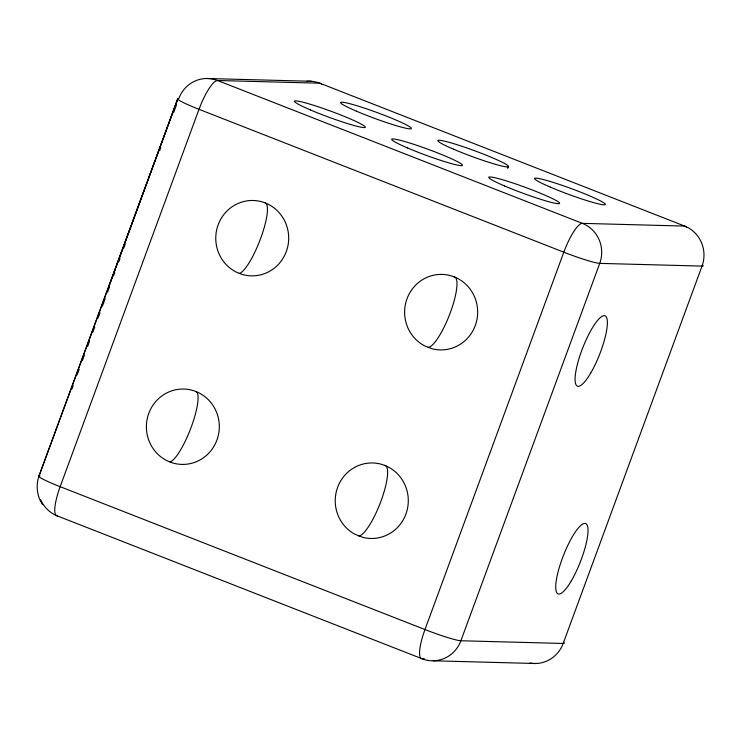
<?xml version="1.0" encoding="UTF-8"?>
<svg xmlns="http://www.w3.org/2000/svg" width="742" height="742" viewBox="0 0 742 742"><rect width="100%" height="100%" fill="white"/><g stroke="black" fill="none" stroke-linecap="round" stroke-linejoin="round"><path stroke-width="1.11" d="M42.702 504.708C36.933 496.509 35.755 485.713 38.881 476.271L177.728 98.899M39.001 476.049L177.848 98.686L108.462 287.915M71.974 388.901L73.18 385.645M77.177 374.766L79.181 369.33M82.381 360.631L84.384 355.195M87.584 346.495L89.578 341.051M92.778 332.351L94.781 326.916M97.981 318.216L99.984 312.781M102.387 306.251L105.188 298.636M107.59 292.116L109.584 286.681M113.591 275.801L114.787 272.537M118.794 261.666L119.991 258.401M123.988 247.531L125.194 244.266M159.604 150.737L160.801 147.472M173.609 112.673L176.41 105.058M507.676 168.36L508.428 166.755M206.471 78.494L311.51 81.286M424.452 658.85L422.152 658.794L57.347 515.922A31.043 30.023 -88.5 0 1 40.634 499.654M433.235 660.797L535.529 663.506M265.172 202.9L262.798 202.074A37.703 36.469 -88.5 0 0 218.148 224.826A37.703 36.469 -88.5 0 0 236.911 272.416L241.54 274.234A37.703 36.469 -88.5 0 0 286.31 251.519A37.703 36.469 -88.5 0 0 267.426 203.874L265.172 202.9A37.786 8.57 -68.7 0 1 260.711 238.238A37.786 8.57 -68.7 0 1 239.221 273.418M195.795 391.461L193.421 390.626A37.703 36.469 -88.5 0 0 148.771 413.377A37.703 36.469 -88.5 0 0 167.534 460.967L172.163 462.785A37.703 36.469 -88.5 0 0 216.933 440.071A37.703 36.469 -88.5 0 0 198.049 392.425L195.795 391.461A37.786 8.57 -68.7 0 1 191.343 426.789A37.786 8.57 -68.7 0 1 169.853 461.969M454.141 276.831L450.218 275.551A37.768 36.534 -88.5 0 0 406.996 298.785A37.768 36.534 -88.5 0 0 424.396 345.744L432.067 348.749A37.768 36.534 -88.5 0 0 475.288 325.525A37.768 36.534 -88.5 0 0 457.888 278.556L454.141 276.831A37.786 9.043 -68.6 0 1 450.413 312.401A37.786 9.043 -68.6 0 1 428.143 347.469M384.764 465.392L380.841 464.112A37.768 36.534 -88.5 0 0 337.619 487.336A37.768 36.534 -88.5 0 0 355.019 534.305L362.69 537.31A37.768 36.534 -88.5 0 0 405.911 514.085A37.768 36.534 -88.5 0 0 388.511 467.117L384.764 465.392A37.786 9.043 -68.6 0 1 381.036 500.952A37.786 9.043 -68.6 0 1 358.776 536.03M57.347 515.922A31.043 7.429 -68.6 0 1 60.158 486.687L199.004 109.315A31.043 7.429 -68.6 0 1 217.554 80.498L319.848 83.206L684.653 226.078A31.043 7.429 -68.6 0 1 686.498 227.423M39.966 475.91A31.043 2.597 20.2 0 0 60.158 486.687L424.971 629.55A31.043 2.597 20.2 0 0 460.893 640.754L563.187 643.462A31.043 2.597 20.2 0 0 563.67 642.331M306.613 81.314A31.043 30.023 -88.5 0 1 319.848 83.206A31.043 7.429 -68.6 0 1 321.601 84.384M178.219 98.565A31.043 2.597 20.2 0 0 199.004 109.315L563.809 252.187A31.043 2.597 20.2 0 0 599.74 263.382L702.034 266.09A31.043 2.597 20.2 0 0 702.962 265.395M178.813 98.538A31.043 30.023 -88.5 0 1 217.554 80.498L582.359 223.361L684.653 226.078A31.043 30.023 -88.5 0 1 702.034 266.09L563.187 643.462A31.043 30.023 -88.5 0 1 529.732 663.014M563.809 252.187L424.971 629.55A31.043 7.429 -68.6 0 0 422.152 658.794A31.043 30.023 -88.5 0 0 460.893 640.754L599.74 263.382A31.043 30.023 -88.5 0 0 582.359 223.361A31.043 7.429 -68.6 0 0 563.809 252.187M550.471 187.179A37.749 3.163 20.2 0 0 605.296 204.569A37.749 3.163 20.2 0 0 553.949 182.634A37.749 3.163 20.2 0 0 550.471 187.179M356.383 111.161A37.749 3.163 20.2 0 0 411.346 128.626A37.749 3.163 20.2 0 0 360.167 106.727A37.749 3.163 20.2 0 0 356.383 111.161M453.557 149.216A37.749 3.163 20.2 0 0 508.511 166.681A37.749 3.163 20.2 0 0 457.332 144.783A37.749 3.163 20.2 0 0 453.557 149.216M504.69 186.01A37.749 3.163 20.2 0 0 559.579 203.429A37.749 3.163 20.2 0 0 508.326 181.512A37.749 3.163 20.2 0 0 504.69 186.01M310.351 109.899A37.749 3.163 20.2 0 0 365.25 127.327A37.749 3.163 20.2 0 0 313.987 105.41A37.749 3.163 20.2 0 0 310.351 109.899M407.525 147.955A37.749 3.163 20.2 0 0 462.414 165.383A37.749 3.163 20.2 0 0 411.151 143.466A37.749 3.163 20.2 0 0 407.525 147.955M590.66 373.133A37.786 9.043 -68.6 0 0 605.481 316.073A37.786 9.043 -68.6 0 0 577.526 363.793A37.786 9.043 -68.6 0 0 590.66 373.133M571.312 580.847A37.786 9.043 -68.6 0 0 586.134 523.787A37.786 9.043 -68.6 0 0 558.179 571.498A37.786 9.043 -68.6 0 0 571.312 580.847"/></g></svg>
